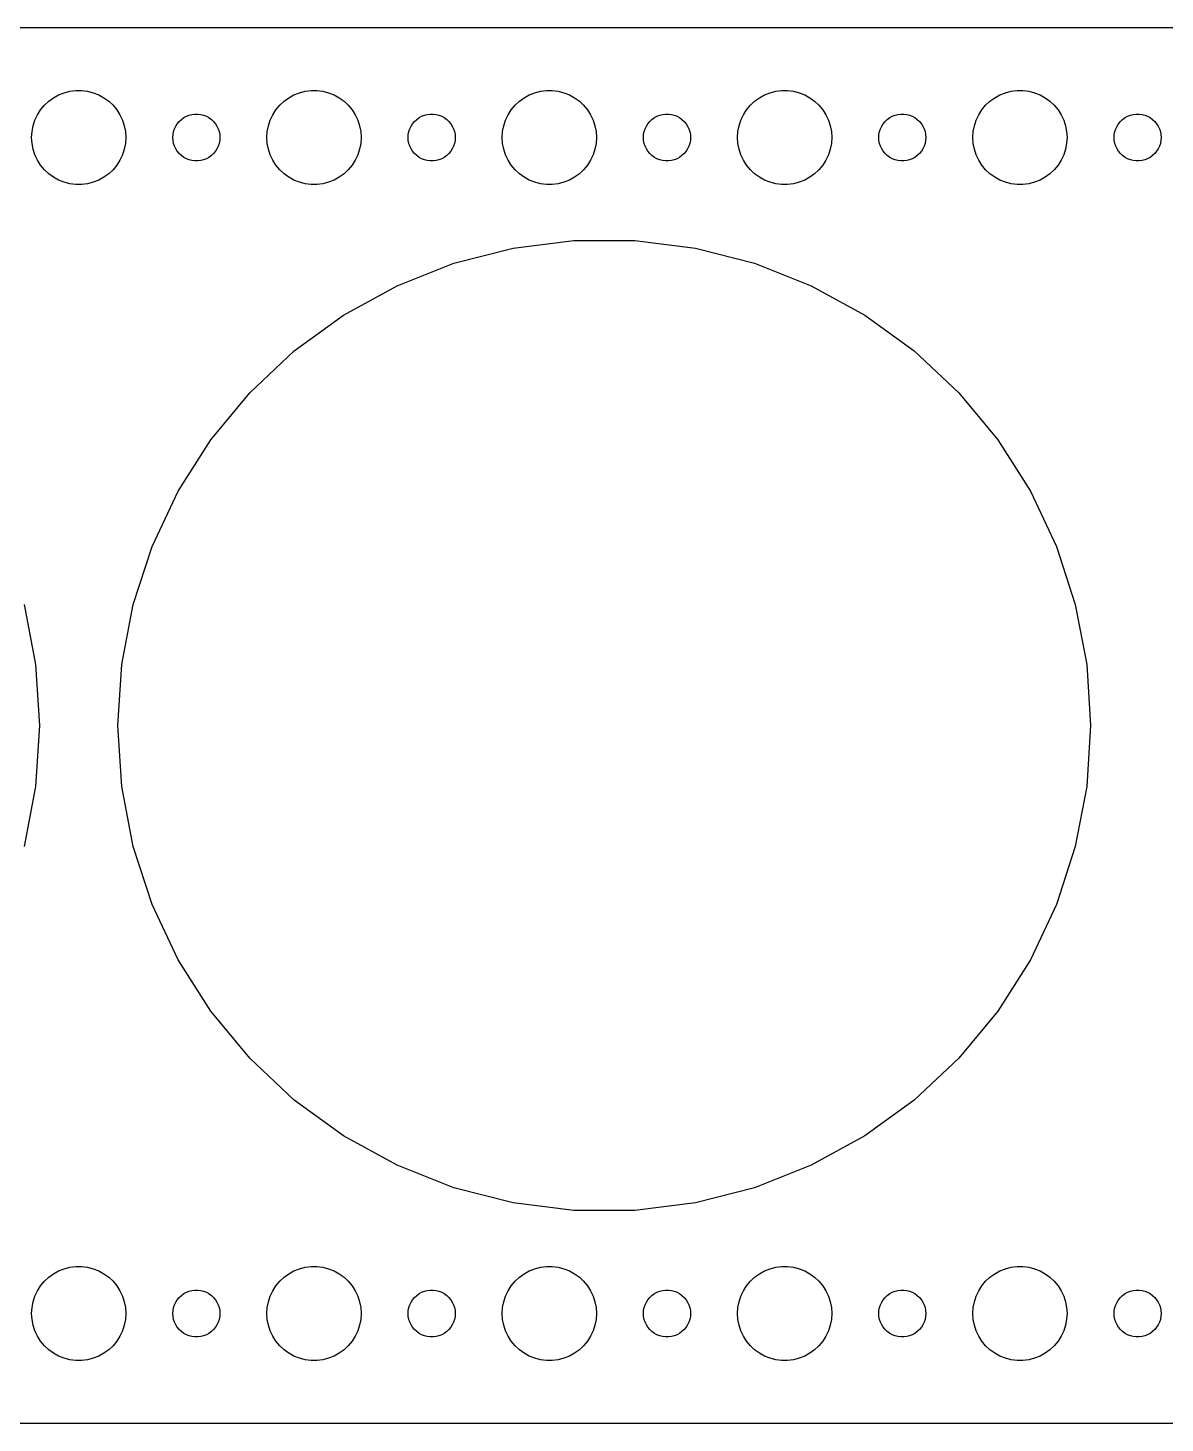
# Model space of a CAD drawing. Header units: metres. Extents: x -142 to 142, y -44 to 44.
# Drawn here: x -3.2 to 69.2, y -44.5 to 44.5 of the extents above; entities that cross this region are included whole.
import ezdxf

# ---------------------------------------------------------------- set-up
doc = ezdxf.new("R2010")
doc.units = ezdxf.units.M

msp = doc.modelspace()

# ---------------------------------------------------------------- linework, layer by layer
for p, q in [((137.314, 44.4901), (-137.314, 44.4901)), ((-1.60747, 40.033), (-1.27733, 40.2145)), ((-1.27733, 40.2145), (-0.92705, 40.3532)), ((-0.92705, 40.3532), (-0.56213, 40.4469)), ((-0.56213, 40.4469), (-0.18837, 40.4941)), ((-0.18837, 40.4941), (0.18837, 40.4941)), ((0.18837, 40.4941), (0.56213, 40.4469)), ((0.56213, 40.4469), (0.92705, 40.3532)), ((0.92705, 40.3532), (1.27733, 40.2145)), ((1.27733, 40.2145), (1.60747, 40.033)), ((13.3925, 40.033), (13.7227, 40.2145)), ((13.7227, 40.2145), (14.0729, 40.3532)), ((14.0729, 40.3532), (14.4379, 40.4469)), ((14.4379, 40.4469), (14.8116, 40.4941)), ((14.8116, 40.4941), (15.1884, 40.4941)), ((15.1884, 40.4941), (15.5621, 40.4469)), ((15.5621, 40.4469), (15.927, 40.3532)), ((15.927, 40.3532), (16.2773, 40.2145)), ((16.2773, 40.2145), (16.6075, 40.033)), ((28.3925, 40.033), (28.7227, 40.2145)), ((28.7227, 40.2145), (29.0729, 40.3532)), ((29.0729, 40.3532), (29.4379, 40.4469)), ((29.4379, 40.4469), (29.8116, 40.4941)), ((29.8116, 40.4941), (30.1884, 40.4941)), ((30.1884, 40.4941), (30.5621, 40.4469)), ((30.5621, 40.4469), (30.927, 40.3532)), ((30.927, 40.3532), (31.2773, 40.2145)), ((31.2773, 40.2145), (31.6075, 40.033)), ((43.3925, 40.033), (43.7227, 40.2145)), ((43.7227, 40.2145), (44.0729, 40.3532)), ((44.0729, 40.3532), (44.4379, 40.4469)), ((44.4379, 40.4469), (44.8116, 40.4941)), ((44.8116, 40.4941), (45.1884, 40.4941)), ((45.1884, 40.4941), (45.5621, 40.4469)), ((45.5621, 40.4469), (45.927, 40.3532)), ((45.927, 40.3532), (46.2773, 40.2145)), ((46.2773, 40.2145), (46.6075, 40.033)), ((58.3925, 40.033), (58.7227, 40.2145)), ((58.7227, 40.2145), (59.0729, 40.3532)), ((59.0729, 40.3532), (59.4379, 40.4469)), ((59.4379, 40.4469), (59.8116, 40.4941)), ((59.8116, 40.4941), (60.1884, 40.4941)), ((60.1884, 40.4941), (60.5621, 40.4469)), ((60.5621, 40.4469), (60.927, 40.3532)), ((60.927, 40.3532), (61.2773, 40.2145)), ((61.2773, 40.2145), (61.6075, 40.033)), ((-2.62891, 38.9453), (-2.42705, 39.2634)), ((-2.42705, 39.2634), (-2.1869, 39.5536)), ((-2.1869, 39.5536), (-1.91226, 39.8115)), ((-1.91226, 39.8115), (-1.60747, 40.033)), ((1.60747, 40.033), (1.91226, 39.8115)), ((1.91226, 39.8115), (2.1869, 39.5536)), ((2.1869, 39.5536), (2.42705, 39.2634)), ((2.42705, 39.2634), (2.62891, 38.9453)), ((12.3711, 38.9453), (12.5729, 39.2634)), ((12.5729, 39.2634), (12.8131, 39.5536)), ((12.8131, 39.5536), (13.0877, 39.8115)), ((13.0877, 39.8115), (13.3925, 40.033)), ((16.6075, 40.033), (16.9123, 39.8115)), ((16.9123, 39.8115), (17.1869, 39.5536)), ((17.1869, 39.5536), (17.427, 39.2634)), ((17.427, 39.2634), (17.6289, 38.9453)), ((27.3711, 38.9453), (27.5729, 39.2634)), ((27.5729, 39.2634), (27.8131, 39.5536)), ((27.8131, 39.5536), (28.0877, 39.8115)), ((28.0877, 39.8115), (28.3925, 40.033)), ((31.6075, 40.033), (31.9123, 39.8115)), ((31.9123, 39.8115), (32.1869, 39.5536)), ((32.1869, 39.5536), (32.427, 39.2634)), ((32.427, 39.2634), (32.6289, 38.9453)), ((42.3711, 38.9453), (42.5729, 39.2634)), ((42.5729, 39.2634), (42.8131, 39.5536)), ((42.8131, 39.5536), (43.0877, 39.8115)), ((43.0877, 39.8115), (43.3925, 40.033)), ((46.6075, 40.033), (46.9123, 39.8115)), ((46.9123, 39.8115), (47.1869, 39.5536)), ((47.1869, 39.5536), (47.427, 39.2634)), ((47.427, 39.2634), (47.6289, 38.9453)), ((57.3711, 38.9453), (57.5729, 39.2634)), ((57.5729, 39.2634), (57.8131, 39.5536)), ((57.8131, 39.5536), (58.0877, 39.8115)), ((58.0877, 39.8115), (58.3925, 40.033)), ((61.6075, 40.033), (61.9123, 39.8115)), ((61.9123, 39.8115), (62.1869, 39.5536)), ((62.1869, 39.5536), (62.427, 39.2634)), ((62.427, 39.2634), (62.6289, 38.9453)), ((-2.90575, 38.2461), (-2.78932, 38.6044)), ((-2.78932, 38.6044), (-2.62891, 38.9453)), ((2.62891, 38.9453), (2.78932, 38.6044)), ((2.78932, 38.6044), (2.90575, 38.2461)), ((6.18553, 38.2226), (6.28647, 38.3817)), ((6.28647, 38.3817), (6.40654, 38.5268)), ((6.40654, 38.5268), (6.54385, 38.6558)), ((6.54385, 38.6558), (6.69626, 38.7665)), ((6.69626, 38.7665), (6.86133, 38.8572)), ((6.86133, 38.8572), (7.03647, 38.9266)), ((7.03647, 38.9266), (7.21892, 38.9734)), ((7.21892, 38.9734), (7.40581, 38.997)), ((7.40581, 38.997), (7.59418, 38.997)), ((7.59418, 38.997), (7.78107, 38.9734)), ((7.78107, 38.9734), (7.96352, 38.9266)), ((7.96352, 38.9266), (8.13866, 38.8572)), ((8.13866, 38.8572), (8.30373, 38.7665)), ((8.30373, 38.7665), (8.45613, 38.6558)), ((8.45613, 38.6558), (8.59344, 38.5268)), ((8.59344, 38.5268), (8.71352, 38.3817)), ((8.71352, 38.3817), (8.81445, 38.2226)), ((12.0942, 38.2461), (12.2107, 38.6044)), ((12.2107, 38.6044), (12.3711, 38.9453)), ((17.6289, 38.9453), (17.7893, 38.6044)), ((17.7893, 38.6044), (17.9057, 38.2461)), ((21.1855, 38.2226), (21.2865, 38.3817)), ((21.2865, 38.3817), (21.4065, 38.5268)), ((21.4065, 38.5268), (21.5439, 38.6558)), ((21.5439, 38.6558), (21.6963, 38.7665)), ((21.6963, 38.7665), (21.8613, 38.8572)), ((21.8613, 38.8572), (22.0365, 38.9266)), ((22.0365, 38.9266), (22.2189, 38.9734)), ((22.2189, 38.9734), (22.4058, 38.997)), ((22.4058, 38.997), (22.5942, 38.997)), ((22.5942, 38.997), (22.7811, 38.9734)), ((22.7811, 38.9734), (22.9635, 38.9266)), ((22.9635, 38.9266), (23.1387, 38.8572)), ((23.1387, 38.8572), (23.3037, 38.7665)), ((23.3037, 38.7665), (23.4561, 38.6558)), ((23.4561, 38.6558), (23.5934, 38.5268)), ((23.5934, 38.5268), (23.7135, 38.3817)), ((23.7135, 38.3817), (23.8145, 38.2226)), ((27.0942, 38.2461), (27.2107, 38.6044)), ((27.2107, 38.6044), (27.3711, 38.9453)), ((32.6289, 38.9453), (32.7893, 38.6044)), ((32.7893, 38.6044), (32.9057, 38.2461)), ((36.1855, 38.2226), (36.2865, 38.3817)), ((36.2865, 38.3817), (36.4065, 38.5268)), ((36.4065, 38.5268), (36.5439, 38.6558)), ((36.5439, 38.6558), (36.6963, 38.7665)), ((36.6963, 38.7665), (36.8613, 38.8572)), ((36.8613, 38.8572), (37.0365, 38.9266)), ((37.0365, 38.9266), (37.2189, 38.9734)), ((37.2189, 38.9734), (37.4058, 38.997)), ((37.4058, 38.997), (37.5942, 38.997)), ((37.5942, 38.997), (37.7811, 38.9734)), ((37.7811, 38.9734), (37.9635, 38.9266)), ((37.9635, 38.9266), (38.1387, 38.8572)), ((38.1387, 38.8572), (38.3037, 38.7665)), ((38.3037, 38.7665), (38.4561, 38.6558)), ((38.4561, 38.6558), (38.5934, 38.5268)), ((38.5934, 38.5268), (38.7135, 38.3817)), ((38.7135, 38.3817), (38.8145, 38.2226)), ((42.0942, 38.2461), (42.2107, 38.6044)), ((42.2107, 38.6044), (42.3711, 38.9453)), ((47.6289, 38.9453), (47.7893, 38.6044)), ((47.7893, 38.6044), (47.9057, 38.2461)), ((51.1855, 38.2226), (51.2865, 38.3817)), ((51.2865, 38.3817), (51.4065, 38.5268)), ((51.4065, 38.5268), (51.5439, 38.6558)), ((51.5439, 38.6558), (51.6963, 38.7665)), ((51.6963, 38.7665), (51.8613, 38.8572)), ((51.8613, 38.8572), (52.0365, 38.9266)), ((52.0365, 38.9266), (52.2189, 38.9734)), ((52.2189, 38.9734), (52.4058, 38.997)), ((52.4058, 38.997), (52.5942, 38.997)), ((52.5942, 38.997), (52.7811, 38.9734)), ((52.7811, 38.9734), (52.9635, 38.9266)), ((52.9635, 38.9266), (53.1387, 38.8572)), ((53.1387, 38.8572), (53.3037, 38.7665)), ((53.3037, 38.7665), (53.4561, 38.6558)), ((53.4561, 38.6558), (53.5934, 38.5268)), ((53.5934, 38.5268), (53.7135, 38.3817)), ((53.7135, 38.3817), (53.8145, 38.2226)), ((57.0942, 38.2461), (57.2107, 38.6044)), ((57.2107, 38.6044), (57.3711, 38.9453)), ((62.6289, 38.9453), (62.7893, 38.6044)), ((62.7893, 38.6044), (62.9057, 38.2461)), ((66.1855, 38.2226), (66.2865, 38.3817)), ((66.2865, 38.3817), (66.4065, 38.5268)), ((66.4065, 38.5268), (66.5439, 38.6558)), ((66.5439, 38.6558), (66.6963, 38.7665)), ((66.6963, 38.7665), (66.8613, 38.8572)), ((66.8613, 38.8572), (67.0365, 38.9266)), ((67.0365, 38.9266), (67.2189, 38.9734)), ((67.2189, 38.9734), (67.4058, 38.997)), ((67.4058, 38.997), (67.5942, 38.997)), ((67.5942, 38.997), (67.7811, 38.9734)), ((67.7811, 38.9734), (67.9635, 38.9266)), ((67.9635, 38.9266), (68.1387, 38.8572)), ((68.1387, 38.8572), (68.3037, 38.7665)), ((68.3037, 38.7665), (68.4561, 38.6558)), ((68.4561, 38.6558), (68.5934, 38.5268)), ((68.5934, 38.5268), (68.7135, 38.3817)), ((68.7135, 38.3817), (68.8145, 38.2226)), ((-3, 37.5), (-2.97633, 37.876)), ((-2.97633, 37.124), (-3, 37.5)), ((-2.97633, 37.876), (-2.90575, 38.2461)), ((2.90575, 38.2461), (2.97633, 37.876)), ((2.97633, 37.876), (3, 37.5)), ((3, 37.5), (2.97633, 37.124)), ((6, 37.5), (6.01183, 37.688)), ((6.01183, 37.312), (6, 37.5)), ((6.01183, 37.688), (6.04712, 37.873)), ((6.04712, 37.873), (6.10533, 38.0522)), ((6.10533, 38.0522), (6.18553, 38.2226)), ((8.81445, 38.2226), (8.89465, 38.0522)), ((8.89465, 38.0522), (8.95287, 37.873)), ((8.95287, 37.873), (8.98816, 37.688)), ((8.98816, 37.688), (9, 37.5)), ((9, 37.5), (8.98816, 37.312)), ((12, 37.5), (12.0237, 37.876)), ((12.0237, 37.124), (12, 37.5)), ((12.0237, 37.876), (12.0942, 38.2461)), ((17.9057, 38.2461), (17.9763, 37.876)), ((17.9763, 37.876), (18, 37.5)), ((18, 37.5), (17.9763, 37.124)), ((21, 37.5), (21.0118, 37.688)), ((21.0118, 37.312), (21, 37.5)), ((21.0118, 37.688), (21.0471, 37.873)), ((21.0471, 37.873), (21.1053, 38.0522)), ((21.1053, 38.0522), (21.1855, 38.2226)), ((23.8145, 38.2226), (23.8947, 38.0522)), ((23.8947, 38.0522), (23.9529, 37.873)), ((23.9529, 37.873), (23.9882, 37.688)), ((23.9882, 37.688), (24, 37.5)), ((24, 37.5), (23.9882, 37.312)), ((27, 37.5), (27.0237, 37.876)), ((27.0237, 37.124), (27, 37.5)), ((27.0237, 37.876), (27.0942, 38.2461)), ((32.9057, 38.2461), (32.9763, 37.876)), ((32.9763, 37.876), (33, 37.5)), ((33, 37.5), (32.9763, 37.124)), ((36, 37.5), (36.0118, 37.688)), ((36.0118, 37.312), (36, 37.5)), ((36.0118, 37.688), (36.0471, 37.873)), ((36.0471, 37.873), (36.1053, 38.0522)), ((36.1053, 38.0522), (36.1855, 38.2226)), ((38.8145, 38.2226), (38.8947, 38.0522)), ((38.8947, 38.0522), (38.9529, 37.873)), ((38.9529, 37.873), (38.9882, 37.688)), ((38.9882, 37.688), (39, 37.5)), ((39, 37.5), (38.9882, 37.312)), ((42, 37.5), (42.0237, 37.876)), ((42.0237, 37.124), (42, 37.5)), ((42.0237, 37.876), (42.0942, 38.2461)), ((47.9057, 38.2461), (47.9763, 37.876)), ((47.9763, 37.876), (48, 37.5)), ((48, 37.5), (47.9763, 37.124)), ((51, 37.5), (51.0118, 37.688)), ((51.0118, 37.312), (51, 37.5)), ((51.0118, 37.688), (51.0471, 37.873)), ((51.0471, 37.873), (51.1053, 38.0522)), ((51.1053, 38.0522), (51.1855, 38.2226)), ((53.8145, 38.2226), (53.8947, 38.0522)), ((53.8947, 38.0522), (53.9529, 37.873)), ((53.9529, 37.873), (53.9882, 37.688)), ((53.9882, 37.688), (54, 37.5)), ((54, 37.5), (53.9882, 37.312)), ((57, 37.5), (57.0237, 37.876)), ((57.0237, 37.124), (57, 37.5)), ((57.0237, 37.876), (57.0942, 38.2461)), ((62.9057, 38.2461), (62.9763, 37.876)), ((62.9763, 37.876), (63, 37.5)), ((63, 37.5), (62.9763, 37.124)), ((66, 37.5), (66.0118, 37.688)), ((66.0118, 37.312), (66, 37.5)), ((66.0118, 37.688), (66.0471, 37.873)), ((66.0471, 37.873), (66.1053, 38.0522)), ((66.1053, 38.0522), (66.1855, 38.2226)), ((68.8145, 38.2226), (68.8947, 38.0522)), ((68.8947, 38.0522), (68.9529, 37.873)), ((68.9529, 37.873), (68.9882, 37.688)), ((68.9882, 37.688), (69, 37.5)), ((69, 37.5), (68.9882, 37.312)), ((-2.90575, 36.7539), (-2.97633, 37.124)), ((-2.78932, 36.3956), (-2.90575, 36.7539)), ((2.90575, 36.7539), (2.78932, 36.3956)), ((2.97633, 37.124), (2.90575, 36.7539)), ((6.04712, 37.127), (6.01183, 37.312)), ((6.10533, 36.9478), (6.04712, 37.127)), ((6.18553, 36.7774), (6.10533, 36.9478)), ((6.28647, 36.6183), (6.18553, 36.7774)), ((6.40654, 36.4732), (6.28647, 36.6183)), ((8.71352, 36.6183), (8.59344, 36.4732)), ((8.81445, 36.7774), (8.71352, 36.6183)), ((8.89465, 36.9478), (8.81445, 36.7774)), ((8.95287, 37.127), (8.89465, 36.9478)), ((8.98816, 37.312), (8.95287, 37.127)), ((12.0942, 36.7539), (12.0237, 37.124)), ((12.2107, 36.3956), (12.0942, 36.7539)), ((17.9057, 36.7539), (17.7893, 36.3956)), ((17.9763, 37.124), (17.9057, 36.7539)), ((21.0471, 37.127), (21.0118, 37.312)), ((21.1053, 36.9478), (21.0471, 37.127)), ((21.1855, 36.7774), (21.1053, 36.9478)), ((21.2865, 36.6183), (21.1855, 36.7774)), ((21.4065, 36.4732), (21.2865, 36.6183)), ((23.7135, 36.6183), (23.5934, 36.4732)), ((23.8145, 36.7774), (23.7135, 36.6183)), ((23.8947, 36.9478), (23.8145, 36.7774)), ((23.9529, 37.127), (23.8947, 36.9478)), ((23.9882, 37.312), (23.9529, 37.127)), ((27.0942, 36.7539), (27.0237, 37.124)), ((27.2107, 36.3956), (27.0942, 36.7539)), ((32.9057, 36.7539), (32.7893, 36.3956)), ((32.9763, 37.124), (32.9057, 36.7539)), ((36.0471, 37.127), (36.0118, 37.312)), ((36.1053, 36.9478), (36.0471, 37.127)), ((36.1855, 36.7774), (36.1053, 36.9478)), ((36.2865, 36.6183), (36.1855, 36.7774)), ((36.4065, 36.4732), (36.2865, 36.6183)), ((38.7135, 36.6183), (38.5934, 36.4732)), ((38.8145, 36.7774), (38.7135, 36.6183)), ((38.8947, 36.9478), (38.8145, 36.7774)), ((38.9529, 37.127), (38.8947, 36.9478)), ((38.9882, 37.312), (38.9529, 37.127)), ((42.0942, 36.7539), (42.0237, 37.124)), ((42.2107, 36.3956), (42.0942, 36.7539)), ((47.9057, 36.7539), (47.7893, 36.3956)), ((47.9763, 37.124), (47.9057, 36.7539)), ((51.0471, 37.127), (51.0118, 37.312)), ((51.1053, 36.9478), (51.0471, 37.127)), ((51.1855, 36.7774), (51.1053, 36.9478)), ((51.2865, 36.6183), (51.1855, 36.7774)), ((51.4065, 36.4732), (51.2865, 36.6183)), ((53.7135, 36.6183), (53.5934, 36.4732)), ((53.8145, 36.7774), (53.7135, 36.6183)), ((53.8947, 36.9478), (53.8145, 36.7774)), ((53.9529, 37.127), (53.8947, 36.9478)), ((53.9882, 37.312), (53.9529, 37.127)), ((57.0942, 36.7539), (57.0237, 37.124)), ((57.2107, 36.3956), (57.0942, 36.7539)), ((62.9057, 36.7539), (62.7893, 36.3956)), ((62.9763, 37.124), (62.9057, 36.7539)), ((66.0471, 37.127), (66.0118, 37.312)), ((66.1053, 36.9478), (66.0471, 37.127)), ((66.1855, 36.7774), (66.1053, 36.9478)), ((66.2865, 36.6183), (66.1855, 36.7774)), ((66.4065, 36.4732), (66.2865, 36.6183)), ((68.7135, 36.6183), (68.5934, 36.4732)), ((68.8145, 36.7774), (68.7135, 36.6183)), ((68.8947, 36.9478), (68.8145, 36.7774)), ((68.9529, 37.127), (68.8947, 36.9478)), ((68.9882, 37.312), (68.9529, 37.127)), ((-2.62891, 36.0547), (-2.78932, 36.3956)), ((-2.42705, 35.7366), (-2.62891, 36.0547)), ((-2.1869, 35.4464), (-2.42705, 35.7366)), ((2.42705, 35.7366), (2.1869, 35.4464)), ((2.62891, 36.0547), (2.42705, 35.7366)), ((2.78932, 36.3956), (2.62891, 36.0547)), ((6.54385, 36.3442), (6.40654, 36.4732)), ((6.69626, 36.2335), (6.54385, 36.3442)), ((6.86133, 36.1428), (6.69626, 36.2335)), ((7.03647, 36.0734), (6.86133, 36.1428)), ((7.21892, 36.0266), (7.03647, 36.0734)), ((7.40581, 36.003), (7.21892, 36.0266)), ((7.59418, 36.003), (7.40581, 36.003)), ((7.78107, 36.0266), (7.59418, 36.003)), ((7.96352, 36.0734), (7.78107, 36.0266)), ((8.13866, 36.1428), (7.96352, 36.0734)), ((8.30373, 36.2335), (8.13866, 36.1428)), ((8.45613, 36.3442), (8.30373, 36.2335)), ((8.59344, 36.4732), (8.45613, 36.3442)), ((12.3711, 36.0547), (12.2107, 36.3956)), ((12.5729, 35.7366), (12.3711, 36.0547)), ((12.8131, 35.4464), (12.5729, 35.7366)), ((17.427, 35.7366), (17.1869, 35.4464)), ((17.6289, 36.0547), (17.427, 35.7366)), ((17.7893, 36.3956), (17.6289, 36.0547)), ((21.5439, 36.3442), (21.4065, 36.4732)), ((21.6963, 36.2335), (21.5439, 36.3442)), ((21.8613, 36.1428), (21.6963, 36.2335)), ((22.0365, 36.0734), (21.8613, 36.1428)), ((22.2189, 36.0266), (22.0365, 36.0734)), ((22.4058, 36.003), (22.2189, 36.0266)), ((22.5942, 36.003), (22.4058, 36.003)), ((22.7811, 36.0266), (22.5942, 36.003)), ((22.9635, 36.0734), (22.7811, 36.0266)), ((23.1387, 36.1428), (22.9635, 36.0734)), ((23.3037, 36.2335), (23.1387, 36.1428)), ((23.4561, 36.3442), (23.3037, 36.2335)), ((23.5934, 36.4732), (23.4561, 36.3442)), ((27.3711, 36.0547), (27.2107, 36.3956)), ((27.5729, 35.7366), (27.3711, 36.0547)), ((27.8131, 35.4464), (27.5729, 35.7366)), ((32.427, 35.7366), (32.1869, 35.4464)), ((32.6289, 36.0547), (32.427, 35.7366)), ((32.7893, 36.3956), (32.6289, 36.0547)), ((36.5439, 36.3442), (36.4065, 36.4732)), ((36.6963, 36.2335), (36.5439, 36.3442)), ((36.8613, 36.1428), (36.6963, 36.2335)), ((37.0365, 36.0734), (36.8613, 36.1428)), ((37.2189, 36.0266), (37.0365, 36.0734)), ((37.4058, 36.003), (37.2189, 36.0266)), ((37.5942, 36.003), (37.4058, 36.003)), ((37.7811, 36.0266), (37.5942, 36.003)), ((37.9635, 36.0734), (37.7811, 36.0266)), ((38.1387, 36.1428), (37.9635, 36.0734)), ((38.3037, 36.2335), (38.1387, 36.1428)), ((38.4561, 36.3442), (38.3037, 36.2335)), ((38.5934, 36.4732), (38.4561, 36.3442)), ((42.3711, 36.0547), (42.2107, 36.3956)), ((42.5729, 35.7366), (42.3711, 36.0547)), ((42.8131, 35.4464), (42.5729, 35.7366)), ((47.427, 35.7366), (47.1869, 35.4464)), ((47.6289, 36.0547), (47.427, 35.7366)), ((47.7893, 36.3956), (47.6289, 36.0547)), ((51.5439, 36.3442), (51.4065, 36.4732)), ((51.6963, 36.2335), (51.5439, 36.3442)), ((51.8613, 36.1428), (51.6963, 36.2335)), ((52.0365, 36.0734), (51.8613, 36.1428)), ((52.2189, 36.0266), (52.0365, 36.0734)), ((52.4058, 36.003), (52.2189, 36.0266)), ((52.5942, 36.003), (52.4058, 36.003)), ((52.7811, 36.0266), (52.5942, 36.003)), ((52.9635, 36.0734), (52.7811, 36.0266)), ((53.1387, 36.1428), (52.9635, 36.0734)), ((53.3037, 36.2335), (53.1387, 36.1428)), ((53.4561, 36.3442), (53.3037, 36.2335)), ((53.5934, 36.4732), (53.4561, 36.3442)), ((57.3711, 36.0547), (57.2107, 36.3956)), ((57.5729, 35.7366), (57.3711, 36.0547)), ((57.8131, 35.4464), (57.5729, 35.7366)), ((62.427, 35.7366), (62.1869, 35.4464)), ((62.6289, 36.0547), (62.427, 35.7366)), ((62.7893, 36.3956), (62.6289, 36.0547)), ((66.5439, 36.3442), (66.4065, 36.4732)), ((66.6963, 36.2335), (66.5439, 36.3442)), ((66.8613, 36.1428), (66.6963, 36.2335)), ((67.0365, 36.0734), (66.8613, 36.1428)), ((67.2189, 36.0266), (67.0365, 36.0734)), ((67.4058, 36.003), (67.2189, 36.0266)), ((67.5942, 36.003), (67.4058, 36.003)), ((67.7811, 36.0266), (67.5942, 36.003)), ((67.9635, 36.0734), (67.7811, 36.0266)), ((68.1387, 36.1428), (67.9635, 36.0734)), ((68.3037, 36.2335), (68.1387, 36.1428)), ((68.4561, 36.3442), (68.3037, 36.2335)), ((68.5934, 36.4732), (68.4561, 36.3442)), ((-1.91226, 35.1885), (-2.1869, 35.4464)), ((-1.60747, 34.967), (-1.91226, 35.1885)), ((-1.27733, 34.7855), (-1.60747, 34.967)), ((-0.92705, 34.6468), (-1.27733, 34.7855)), ((1.27733, 34.7855), (0.92705, 34.6468)), ((1.60747, 34.967), (1.27733, 34.7855)), ((1.91226, 35.1885), (1.60747, 34.967)), ((2.1869, 35.4464), (1.91226, 35.1885)), ((13.0877, 35.1885), (12.8131, 35.4464)), ((13.3925, 34.967), (13.0877, 35.1885)), ((13.7227, 34.7855), (13.3925, 34.967)), ((14.0729, 34.6468), (13.7227, 34.7855)), ((16.2773, 34.7855), (15.927, 34.6468)), ((16.6075, 34.967), (16.2773, 34.7855)), ((16.9123, 35.1885), (16.6075, 34.967)), ((17.1869, 35.4464), (16.9123, 35.1885)), ((28.0877, 35.1885), (27.8131, 35.4464)), ((28.3925, 34.967), (28.0877, 35.1885)), ((28.7227, 34.7855), (28.3925, 34.967)), ((29.0729, 34.6468), (28.7227, 34.7855)), ((31.2773, 34.7855), (30.927, 34.6468)), ((31.6075, 34.967), (31.2773, 34.7855)), ((31.9123, 35.1885), (31.6075, 34.967)), ((32.1869, 35.4464), (31.9123, 35.1885)), ((43.0877, 35.1885), (42.8131, 35.4464)), ((43.3925, 34.967), (43.0877, 35.1885)), ((43.7227, 34.7855), (43.3925, 34.967)), ((44.0729, 34.6468), (43.7227, 34.7855)), ((46.2773, 34.7855), (45.927, 34.6468)), ((46.6075, 34.967), (46.2773, 34.7855)), ((46.9123, 35.1885), (46.6075, 34.967)), ((47.1869, 35.4464), (46.9123, 35.1885)), ((58.0877, 35.1885), (57.8131, 35.4464)), ((58.3925, 34.967), (58.0877, 35.1885)), ((58.7227, 34.7855), (58.3925, 34.967)), ((59.0729, 34.6468), (58.7227, 34.7855)), ((61.2773, 34.7855), (60.927, 34.6468)), ((61.6075, 34.967), (61.2773, 34.7855)), ((61.9123, 35.1885), (61.6075, 34.967)), ((62.1869, 35.4464), (61.9123, 35.1885)), ((-0.56213, 34.5531), (-0.92705, 34.6468)), ((-0.18837, 34.5059), (-0.56213, 34.5531)), ((0.18837, 34.5059), (-0.18837, 34.5059)), ((0.56213, 34.5531), (0.18837, 34.5059)), ((0.92705, 34.6468), (0.56213, 34.5531)), ((14.4379, 34.5531), (14.0729, 34.6468)), ((14.8116, 34.5059), (14.4379, 34.5531)), ((15.1884, 34.5059), (14.8116, 34.5059)), ((15.5621, 34.5531), (15.1884, 34.5059)), ((15.927, 34.6468), (15.5621, 34.5531)), ((29.4379, 34.5531), (29.0729, 34.6468)), ((29.8116, 34.5059), (29.4379, 34.5531)), ((30.1884, 34.5059), (29.8116, 34.5059)), ((30.5621, 34.5531), (30.1884, 34.5059)), ((30.927, 34.6468), (30.5621, 34.5531)), ((44.4379, 34.5531), (44.0729, 34.6468)), ((44.8116, 34.5059), (44.4379, 34.5531)), ((45.1884, 34.5059), (44.8116, 34.5059)), ((45.5621, 34.5531), (45.1884, 34.5059)), ((45.927, 34.6468), (45.5621, 34.5531)), ((59.4379, 34.5531), (59.0729, 34.6468)), ((59.8116, 34.5059), (59.4379, 34.5531)), ((60.1884, 34.5059), (59.8116, 34.5059)), ((60.5621, 34.5531), (60.1884, 34.5059)), ((60.927, 34.6468), (60.5621, 34.5531)), ((23.9205, 29.4827), (27.6912, 30.4509)), ((27.6912, 30.4509), (31.5535, 30.9388)), ((31.5535, 30.9388), (35.4465, 30.9388)), ((35.4465, 30.9388), (39.3088, 30.4509)), ((39.3088, 30.4509), (43.0795, 29.4827)), ((20.3008, 28.0496), (23.9205, 29.4827)), ((43.0795, 29.4827), (46.6992, 28.0496)), ((16.8894, 26.1742), (20.3008, 28.0496)), ((46.6992, 28.0496), (50.1106, 26.1742)), ((13.7399, 23.8859), (16.8894, 26.1742)), ((50.1106, 26.1742), (53.2601, 23.8859)), ((10.902, 21.2209), (13.7399, 23.8859)), ((53.2601, 23.8859), (56.098, 21.2209)), ((8.42047, 18.2213), (10.902, 21.2209)), ((56.098, 21.2209), (58.5795, 18.2213)), ((6.33449, 14.9344), (8.42047, 18.2213)), ((58.5795, 18.2213), (60.6655, 14.9344)), ((4.67693, 11.4118), (6.33449, 14.9344)), ((60.6655, 14.9344), (62.3231, 11.4118)), ((3.47391, 7.70938), (4.67693, 11.4118)), ((62.3231, 11.4118), (63.5261, 7.70938)), ((-3.47391, 7.70938), (-2.74443, 3.88533)), ((2.74443, 3.88533), (3.47391, 7.70938)), ((63.5261, 7.70938), (64.2556, 3.88533)), ((-2.74443, 3.88533), (-2.5, 0)), ((2.5, 0), (2.74443, 3.88533)), ((64.2556, 3.88533), (64.5, 0)), ((-2.5, 0), (-2.74443, -3.88533)), ((2.74443, -3.88533), (2.5, 0)), ((64.5, 0), (64.2556, -3.88533)), ((-2.74443, -3.88533), (-3.47391, -7.70938)), ((3.47391, -7.70938), (2.74443, -3.88533)), ((64.2556, -3.88533), (63.5261, -7.70938)), ((4.67693, -11.4118), (3.47391, -7.70938)), ((63.5261, -7.70938), (62.3231, -11.4118)), ((6.33449, -14.9344), (4.67693, -11.4118)), ((62.3231, -11.4118), (60.6655, -14.9344)), ((8.42047, -18.2213), (6.33449, -14.9344)), ((60.6655, -14.9344), (58.5795, -18.2213)), ((10.902, -21.2209), (8.42047, -18.2213)), ((58.5795, -18.2213), (56.098, -21.2209)), ((13.7399, -23.8859), (10.902, -21.2209)), ((56.098, -21.2209), (53.2601, -23.8859)), ((16.8894, -26.1742), (13.7399, -23.8859)), ((53.2601, -23.8859), (50.1106, -26.1742)), ((20.3008, -28.0496), (16.8894, -26.1742)), ((50.1106, -26.1742), (46.6992, -28.0496)), ((23.9205, -29.4827), (20.3008, -28.0496)), ((46.6992, -28.0496), (43.0795, -29.4827)), ((27.6912, -30.4509), (23.9205, -29.4827)), ((43.0795, -29.4827), (39.3088, -30.4509)), ((31.5535, -30.9388), (27.6912, -30.4509)), ((35.4465, -30.9388), (31.5535, -30.9388)), ((39.3088, -30.4509), (35.4465, -30.9388)), ((-1.27733, -34.7855), (-0.92705, -34.6468)), ((-0.92705, -34.6468), (-0.56213, -34.5531)), ((-0.56213, -34.5531), (-0.18837, -34.5059)), ((-0.18837, -34.5059), (0.18837, -34.5059)), ((0.18837, -34.5059), (0.56213, -34.5531)), ((0.56213, -34.5531), (0.92705, -34.6468)), ((0.92705, -34.6468), (1.27733, -34.7855)), ((13.7227, -34.7855), (14.0729, -34.6468)), ((14.0729, -34.6468), (14.4379, -34.5531)), ((14.4379, -34.5531), (14.8116, -34.5059)), ((14.8116, -34.5059), (15.1884, -34.5059)), ((15.1884, -34.5059), (15.5621, -34.5531)), ((15.5621, -34.5531), (15.927, -34.6468)), ((15.927, -34.6468), (16.2773, -34.7855)), ((28.7227, -34.7855), (29.0729, -34.6468)), ((29.0729, -34.6468), (29.4379, -34.5531)), ((29.4379, -34.5531), (29.8116, -34.5059)), ((29.8116, -34.5059), (30.1884, -34.5059)), ((30.1884, -34.5059), (30.5621, -34.5531)), ((30.5621, -34.5531), (30.927, -34.6468)), ((30.927, -34.6468), (31.2773, -34.7855)), ((43.7227, -34.7855), (44.0729, -34.6468)), ((44.0729, -34.6468), (44.4379, -34.5531)), ((44.4379, -34.5531), (44.8116, -34.5059)), ((44.8116, -34.5059), (45.1884, -34.5059)), ((45.1884, -34.5059), (45.5621, -34.5531)), ((45.5621, -34.5531), (45.927, -34.6468)), ((45.927, -34.6468), (46.2773, -34.7855)), ((58.7227, -34.7855), (59.0729, -34.6468)), ((59.0729, -34.6468), (59.4379, -34.5531)), ((59.4379, -34.5531), (59.8116, -34.5059)), ((59.8116, -34.5059), (60.1884, -34.5059)), ((60.1884, -34.5059), (60.5621, -34.5531)), ((60.5621, -34.5531), (60.927, -34.6468)), ((60.927, -34.6468), (61.2773, -34.7855)), ((-2.42705, -35.7366), (-2.1869, -35.4464)), ((-2.1869, -35.4464), (-1.91226, -35.1885)), ((-1.91226, -35.1885), (-1.60747, -34.967)), ((-1.60747, -34.967), (-1.27733, -34.7855)), ((1.27733, -34.7855), (1.60747, -34.967)), ((1.60747, -34.967), (1.91226, -35.1885)), ((1.91226, -35.1885), (2.1869, -35.4464)), ((2.1869, -35.4464), (2.42705, -35.7366)), ((12.5729, -35.7366), (12.8131, -35.4464)), ((12.8131, -35.4464), (13.0877, -35.1885)), ((13.0877, -35.1885), (13.3925, -34.967)), ((13.3925, -34.967), (13.7227, -34.7855)), ((16.2773, -34.7855), (16.6075, -34.967)), ((16.6075, -34.967), (16.9123, -35.1885)), ((16.9123, -35.1885), (17.1869, -35.4464)), ((17.1869, -35.4464), (17.427, -35.7366)), ((27.5729, -35.7366), (27.8131, -35.4464)), ((27.8131, -35.4464), (28.0877, -35.1885)), ((28.0877, -35.1885), (28.3925, -34.967)), ((28.3925, -34.967), (28.7227, -34.7855)), ((31.2773, -34.7855), (31.6075, -34.967)), ((31.6075, -34.967), (31.9123, -35.1885)), ((31.9123, -35.1885), (32.1869, -35.4464)), ((32.1869, -35.4464), (32.427, -35.7366)), ((42.5729, -35.7366), (42.8131, -35.4464)), ((42.8131, -35.4464), (43.0877, -35.1885)), ((43.0877, -35.1885), (43.3925, -34.967)), ((43.3925, -34.967), (43.7227, -34.7855)), ((46.2773, -34.7855), (46.6075, -34.967)), ((46.6075, -34.967), (46.9123, -35.1885)), ((46.9123, -35.1885), (47.1869, -35.4464)), ((47.1869, -35.4464), (47.427, -35.7366)), ((57.5729, -35.7366), (57.8131, -35.4464)), ((57.8131, -35.4464), (58.0877, -35.1885)), ((58.0877, -35.1885), (58.3925, -34.967)), ((58.3925, -34.967), (58.7227, -34.7855)), ((61.2773, -34.7855), (61.6075, -34.967)), ((61.6075, -34.967), (61.9123, -35.1885)), ((61.9123, -35.1885), (62.1869, -35.4464)), ((62.1869, -35.4464), (62.427, -35.7366)), ((-2.90575, -36.7539), (-2.78932, -36.3956)), ((-2.78932, -36.3956), (-2.62891, -36.0547)), ((-2.62891, -36.0547), (-2.42705, -35.7366)), ((2.42705, -35.7366), (2.62891, -36.0547)), ((2.62891, -36.0547), (2.78932, -36.3956)), ((2.78932, -36.3956), (2.90575, -36.7539)), ((6.28647, -36.6183), (6.40654, -36.4732)), ((6.40654, -36.4732), (6.54385, -36.3442)), ((6.54385, -36.3442), (6.69626, -36.2335)), ((6.69626, -36.2335), (6.86133, -36.1428)), ((6.86133, -36.1428), (7.03647, -36.0734)), ((7.03647, -36.0734), (7.21892, -36.0266)), ((7.21892, -36.0266), (7.40581, -36.003)), ((7.40581, -36.003), (7.59418, -36.003)), ((7.59418, -36.003), (7.78107, -36.0266)), ((7.78107, -36.0266), (7.96352, -36.0734)), ((7.96352, -36.0734), (8.13866, -36.1428)), ((8.13866, -36.1428), (8.30373, -36.2335)), ((8.30373, -36.2335), (8.45613, -36.3442)), ((8.45613, -36.3442), (8.59344, -36.4732)), ((8.59344, -36.4732), (8.71352, -36.6183)), ((12.0942, -36.7539), (12.2107, -36.3956)), ((12.2107, -36.3956), (12.3711, -36.0547)), ((12.3711, -36.0547), (12.5729, -35.7366)), ((17.427, -35.7366), (17.6289, -36.0547)), ((17.6289, -36.0547), (17.7893, -36.3956)), ((17.7893, -36.3956), (17.9057, -36.7539)), ((21.2865, -36.6183), (21.4065, -36.4732)), ((21.4065, -36.4732), (21.5439, -36.3442)), ((21.5439, -36.3442), (21.6963, -36.2335)), ((21.6963, -36.2335), (21.8613, -36.1428)), ((21.8613, -36.1428), (22.0365, -36.0734)), ((22.0365, -36.0734), (22.2189, -36.0266)), ((22.2189, -36.0266), (22.4058, -36.003)), ((22.4058, -36.003), (22.5942, -36.003)), ((22.5942, -36.003), (22.7811, -36.0266)), ((22.7811, -36.0266), (22.9635, -36.0734)), ((22.9635, -36.0734), (23.1387, -36.1428)), ((23.1387, -36.1428), (23.3037, -36.2335)), ((23.3037, -36.2335), (23.4561, -36.3442)), ((23.4561, -36.3442), (23.5934, -36.4732)), ((23.5934, -36.4732), (23.7135, -36.6183)), ((27.0942, -36.7539), (27.2107, -36.3956)), ((27.2107, -36.3956), (27.3711, -36.0547)), ((27.3711, -36.0547), (27.5729, -35.7366)), ((32.427, -35.7366), (32.6289, -36.0547)), ((32.6289, -36.0547), (32.7893, -36.3956)), ((32.7893, -36.3956), (32.9057, -36.7539)), ((36.2865, -36.6183), (36.4065, -36.4732)), ((36.4065, -36.4732), (36.5439, -36.3442)), ((36.5439, -36.3442), (36.6963, -36.2335)), ((36.6963, -36.2335), (36.8613, -36.1428)), ((36.8613, -36.1428), (37.0365, -36.0734)), ((37.0365, -36.0734), (37.2189, -36.0266)), ((37.2189, -36.0266), (37.4058, -36.003)), ((37.4058, -36.003), (37.5942, -36.003)), ((37.5942, -36.003), (37.7811, -36.0266)), ((37.7811, -36.0266), (37.9635, -36.0734)), ((37.9635, -36.0734), (38.1387, -36.1428)), ((38.1387, -36.1428), (38.3037, -36.2335)), ((38.3037, -36.2335), (38.4561, -36.3442)), ((38.4561, -36.3442), (38.5934, -36.4732)), ((38.5934, -36.4732), (38.7135, -36.6183)), ((42.0942, -36.7539), (42.2107, -36.3956)), ((42.2107, -36.3956), (42.3711, -36.0547)), ((42.3711, -36.0547), (42.5729, -35.7366)), ((47.427, -35.7366), (47.6289, -36.0547)), ((47.6289, -36.0547), (47.7893, -36.3956)), ((47.7893, -36.3956), (47.9057, -36.7539)), ((51.2865, -36.6183), (51.4065, -36.4732)), ((51.4065, -36.4732), (51.5439, -36.3442)), ((51.5439, -36.3442), (51.6963, -36.2335)), ((51.6963, -36.2335), (51.8613, -36.1428)), ((51.8613, -36.1428), (52.0365, -36.0734)), ((52.0365, -36.0734), (52.2189, -36.0266)), ((52.2189, -36.0266), (52.4058, -36.003)), ((52.4058, -36.003), (52.5942, -36.003)), ((52.5942, -36.003), (52.7811, -36.0266)), ((52.7811, -36.0266), (52.9635, -36.0734)), ((52.9635, -36.0734), (53.1387, -36.1428)), ((53.1387, -36.1428), (53.3037, -36.2335)), ((53.3037, -36.2335), (53.4561, -36.3442)), ((53.4561, -36.3442), (53.5934, -36.4732)), ((53.5934, -36.4732), (53.7135, -36.6183)), ((57.0942, -36.7539), (57.2107, -36.3956)), ((57.2107, -36.3956), (57.3711, -36.0547)), ((57.3711, -36.0547), (57.5729, -35.7366)), ((62.427, -35.7366), (62.6289, -36.0547)), ((62.6289, -36.0547), (62.7893, -36.3956)), ((62.7893, -36.3956), (62.9057, -36.7539)), ((66.2865, -36.6183), (66.4065, -36.4732)), ((66.4065, -36.4732), (66.5439, -36.3442)), ((66.5439, -36.3442), (66.6963, -36.2335)), ((66.6963, -36.2335), (66.8613, -36.1428)), ((66.8613, -36.1428), (67.0365, -36.0734)), ((67.0365, -36.0734), (67.2189, -36.0266)), ((67.2189, -36.0266), (67.4058, -36.003)), ((67.4058, -36.003), (67.5942, -36.003)), ((67.5942, -36.003), (67.7811, -36.0266)), ((67.7811, -36.0266), (67.9635, -36.0734)), ((67.9635, -36.0734), (68.1387, -36.1428)), ((68.1387, -36.1428), (68.3037, -36.2335)), ((68.3037, -36.2335), (68.4561, -36.3442)), ((68.4561, -36.3442), (68.5934, -36.4732)), ((68.5934, -36.4732), (68.7135, -36.6183)), ((-3, -37.5), (-2.97633, -37.124)), ((-2.97633, -37.124), (-2.90575, -36.7539)), ((2.90575, -36.7539), (2.97633, -37.124)), ((2.97633, -37.124), (3, -37.5)), ((6, -37.5), (6.01183, -37.312)), ((6.01183, -37.312), (6.04712, -37.127)), ((6.04712, -37.127), (6.10533, -36.9478)), ((6.10533, -36.9478), (6.18553, -36.7774)), ((6.18553, -36.7774), (6.28647, -36.6183)), ((8.71352, -36.6183), (8.81445, -36.7774)), ((8.81445, -36.7774), (8.89465, -36.9478)), ((8.89465, -36.9478), (8.95287, -37.127)), ((8.95287, -37.127), (8.98816, -37.312)), ((8.98816, -37.312), (9, -37.5)), ((12, -37.5), (12.0237, -37.124)), ((12.0237, -37.124), (12.0942, -36.7539)), ((17.9057, -36.7539), (17.9763, -37.124)), ((17.9763, -37.124), (18, -37.5)), ((21, -37.5), (21.0118, -37.312)), ((21.0118, -37.312), (21.0471, -37.127)), ((21.0471, -37.127), (21.1053, -36.9478)), ((21.1053, -36.9478), (21.1855, -36.7774)), ((21.1855, -36.7774), (21.2865, -36.6183)), ((23.7135, -36.6183), (23.8145, -36.7774)), ((23.8145, -36.7774), (23.8947, -36.9478)), ((23.8947, -36.9478), (23.9529, -37.127)), ((23.9529, -37.127), (23.9882, -37.312)), ((23.9882, -37.312), (24, -37.5)), ((27, -37.5), (27.0237, -37.124)), ((27.0237, -37.124), (27.0942, -36.7539)), ((32.9057, -36.7539), (32.9763, -37.124)), ((32.9763, -37.124), (33, -37.5)), ((36, -37.5), (36.0118, -37.312)), ((36.0118, -37.312), (36.0471, -37.127)), ((36.0471, -37.127), (36.1053, -36.9478)), ((36.1053, -36.9478), (36.1855, -36.7774)), ((36.1855, -36.7774), (36.2865, -36.6183)), ((38.7135, -36.6183), (38.8145, -36.7774)), ((38.8145, -36.7774), (38.8947, -36.9478)), ((38.8947, -36.9478), (38.9529, -37.127)), ((38.9529, -37.127), (38.9882, -37.312)), ((38.9882, -37.312), (39, -37.5)), ((42, -37.5), (42.0237, -37.124)), ((42.0237, -37.124), (42.0942, -36.7539)), ((47.9057, -36.7539), (47.9763, -37.124)), ((47.9763, -37.124), (48, -37.5)), ((51, -37.5), (51.0118, -37.312)), ((51.0118, -37.312), (51.0471, -37.127)), ((51.0471, -37.127), (51.1053, -36.9478)), ((51.1053, -36.9478), (51.1855, -36.7774)), ((51.1855, -36.7774), (51.2865, -36.6183)), ((53.7135, -36.6183), (53.8145, -36.7774)), ((53.8145, -36.7774), (53.8947, -36.9478)), ((53.8947, -36.9478), (53.9529, -37.127)), ((53.9529, -37.127), (53.9882, -37.312)), ((53.9882, -37.312), (54, -37.5)), ((57, -37.5), (57.0237, -37.124)), ((57.0237, -37.124), (57.0942, -36.7539)), ((62.9057, -36.7539), (62.9763, -37.124)), ((62.9763, -37.124), (63, -37.5)), ((66, -37.5), (66.0118, -37.312)), ((66.0118, -37.312), (66.0471, -37.127)), ((66.0471, -37.127), (66.1053, -36.9478)), ((66.1053, -36.9478), (66.1855, -36.7774)), ((66.1855, -36.7774), (66.2865, -36.6183)), ((68.7135, -36.6183), (68.8145, -36.7774)), ((68.8145, -36.7774), (68.8947, -36.9478)), ((68.8947, -36.9478), (68.9529, -37.127)), ((68.9529, -37.127), (68.9882, -37.312)), ((68.9882, -37.312), (69, -37.5)), ((-2.97633, -37.876), (-3, -37.5)), ((-2.90575, -38.2461), (-2.97633, -37.876)), ((-2.78932, -38.6044), (-2.90575, -38.2461)), ((2.90575, -38.2461), (2.78932, -38.6044)), ((2.97633, -37.876), (2.90575, -38.2461)), ((3, -37.5), (2.97633, -37.876)), ((6.01183, -37.688), (6, -37.5)), ((6.04712, -37.873), (6.01183, -37.688)), ((6.10533, -38.0522), (6.04712, -37.873)), ((6.18553, -38.2226), (6.10533, -38.0522)), ((6.28647, -38.3817), (6.18553, -38.2226)), ((8.81445, -38.2226), (8.71352, -38.3817)), ((8.89465, -38.0522), (8.81445, -38.2226)), ((8.95287, -37.873), (8.89465, -38.0522)), ((8.98816, -37.688), (8.95287, -37.873)), ((9, -37.5), (8.98816, -37.688)), ((12.0237, -37.876), (12, -37.5)), ((12.0942, -38.2461), (12.0237, -37.876)), ((12.2107, -38.6044), (12.0942, -38.2461)), ((17.9057, -38.2461), (17.7893, -38.6044)), ((17.9763, -37.876), (17.9057, -38.2461)), ((18, -37.5), (17.9763, -37.876)), ((21.0118, -37.688), (21, -37.5)), ((21.0471, -37.873), (21.0118, -37.688)), ((21.1053, -38.0522), (21.0471, -37.873)), ((21.1855, -38.2226), (21.1053, -38.0522)), ((21.2865, -38.3817), (21.1855, -38.2226)), ((23.8145, -38.2226), (23.7135, -38.3817)), ((23.8947, -38.0522), (23.8145, -38.2226)), ((23.9529, -37.873), (23.8947, -38.0522)), ((23.9882, -37.688), (23.9529, -37.873)), ((24, -37.5), (23.9882, -37.688)), ((27.0237, -37.876), (27, -37.5)), ((27.0942, -38.2461), (27.0237, -37.876)), ((27.2107, -38.6044), (27.0942, -38.2461)), ((32.9057, -38.2461), (32.7893, -38.6044)), ((32.9763, -37.876), (32.9057, -38.2461)), ((33, -37.5), (32.9763, -37.876)), ((36.0118, -37.688), (36, -37.5)), ((36.0471, -37.873), (36.0118, -37.688)), ((36.1053, -38.0522), (36.0471, -37.873)), ((36.1855, -38.2226), (36.1053, -38.0522)), ((36.2865, -38.3817), (36.1855, -38.2226)), ((38.8145, -38.2226), (38.7135, -38.3817)), ((38.8947, -38.0522), (38.8145, -38.2226)), ((38.9529, -37.873), (38.8947, -38.0522)), ((38.9882, -37.688), (38.9529, -37.873)), ((39, -37.5), (38.9882, -37.688)), ((42.0237, -37.876), (42, -37.5)), ((42.0942, -38.2461), (42.0237, -37.876)), ((42.2107, -38.6044), (42.0942, -38.2461)), ((47.9057, -38.2461), (47.7893, -38.6044)), ((47.9763, -37.876), (47.9057, -38.2461)), ((48, -37.5), (47.9763, -37.876)), ((51.0118, -37.688), (51, -37.5)), ((51.0471, -37.873), (51.0118, -37.688)), ((51.1053, -38.0522), (51.0471, -37.873)), ((51.1855, -38.2226), (51.1053, -38.0522)), ((51.2865, -38.3817), (51.1855, -38.2226)), ((53.8145, -38.2226), (53.7135, -38.3817)), ((53.8947, -38.0522), (53.8145, -38.2226)), ((53.9529, -37.873), (53.8947, -38.0522)), ((53.9882, -37.688), (53.9529, -37.873)), ((54, -37.5), (53.9882, -37.688)), ((57.0237, -37.876), (57, -37.5)), ((57.0942, -38.2461), (57.0237, -37.876)), ((57.2107, -38.6044), (57.0942, -38.2461)), ((62.9057, -38.2461), (62.7893, -38.6044)), ((62.9763, -37.876), (62.9057, -38.2461)), ((63, -37.5), (62.9763, -37.876)), ((66.0118, -37.688), (66, -37.5)), ((66.0471, -37.873), (66.0118, -37.688)), ((66.1053, -38.0522), (66.0471, -37.873)), ((66.1855, -38.2226), (66.1053, -38.0522)), ((66.2865, -38.3817), (66.1855, -38.2226)), ((68.8145, -38.2226), (68.7135, -38.3817)), ((68.8947, -38.0522), (68.8145, -38.2226)), ((68.9529, -37.873), (68.8947, -38.0522)), ((68.9882, -37.688), (68.9529, -37.873)), ((69, -37.5), (68.9882, -37.688)), ((-2.62891, -38.9453), (-2.78932, -38.6044)), ((-2.42705, -39.2634), (-2.62891, -38.9453)), ((2.62891, -38.9453), (2.42705, -39.2634)), ((2.78932, -38.6044), (2.62891, -38.9453)), ((6.40654, -38.5268), (6.28647, -38.3817)), ((6.54385, -38.6558), (6.40654, -38.5268)), ((6.69626, -38.7665), (6.54385, -38.6558)), ((6.86133, -38.8572), (6.69626, -38.7665)), ((7.03647, -38.9266), (6.86133, -38.8572)), ((7.21892, -38.9734), (7.03647, -38.9266)), ((7.40581, -38.997), (7.21892, -38.9734)), ((7.59418, -38.997), (7.40581, -38.997)), ((7.78107, -38.9734), (7.59418, -38.997)), ((7.96352, -38.9266), (7.78107, -38.9734)), ((8.13866, -38.8572), (7.96352, -38.9266)), ((8.30373, -38.7665), (8.13866, -38.8572)), ((8.45613, -38.6558), (8.30373, -38.7665)), ((8.59344, -38.5268), (8.45613, -38.6558)), ((8.71352, -38.3817), (8.59344, -38.5268)), ((12.3711, -38.9453), (12.2107, -38.6044)), ((12.5729, -39.2634), (12.3711, -38.9453)), ((17.6289, -38.9453), (17.427, -39.2634)), ((17.7893, -38.6044), (17.6289, -38.9453)), ((21.4065, -38.5268), (21.2865, -38.3817)), ((21.5439, -38.6558), (21.4065, -38.5268)), ((21.6963, -38.7665), (21.5439, -38.6558)), ((21.8613, -38.8572), (21.6963, -38.7665)), ((22.0365, -38.9266), (21.8613, -38.8572)), ((22.2189, -38.9734), (22.0365, -38.9266)), ((22.4058, -38.997), (22.2189, -38.9734)), ((22.5942, -38.997), (22.4058, -38.997)), ((22.7811, -38.9734), (22.5942, -38.997)), ((22.9635, -38.9266), (22.7811, -38.9734)), ((23.1387, -38.8572), (22.9635, -38.9266)), ((23.3037, -38.7665), (23.1387, -38.8572)), ((23.4561, -38.6558), (23.3037, -38.7665)), ((23.5934, -38.5268), (23.4561, -38.6558)), ((23.7135, -38.3817), (23.5934, -38.5268)), ((27.3711, -38.9453), (27.2107, -38.6044)), ((27.5729, -39.2634), (27.3711, -38.9453)), ((32.6289, -38.9453), (32.427, -39.2634)), ((32.7893, -38.6044), (32.6289, -38.9453)), ((36.4065, -38.5268), (36.2865, -38.3817)), ((36.5439, -38.6558), (36.4065, -38.5268)), ((36.6963, -38.7665), (36.5439, -38.6558)), ((36.8613, -38.8572), (36.6963, -38.7665)), ((37.0365, -38.9266), (36.8613, -38.8572)), ((37.2189, -38.9734), (37.0365, -38.9266)), ((37.4058, -38.997), (37.2189, -38.9734)), ((37.5942, -38.997), (37.4058, -38.997)), ((37.7811, -38.9734), (37.5942, -38.997)), ((37.9635, -38.9266), (37.7811, -38.9734)), ((38.1387, -38.8572), (37.9635, -38.9266)), ((38.3037, -38.7665), (38.1387, -38.8572)), ((38.4561, -38.6558), (38.3037, -38.7665)), ((38.5934, -38.5268), (38.4561, -38.6558)), ((38.7135, -38.3817), (38.5934, -38.5268)), ((42.3711, -38.9453), (42.2107, -38.6044)), ((42.5729, -39.2634), (42.3711, -38.9453)), ((47.6289, -38.9453), (47.427, -39.2634)), ((47.7893, -38.6044), (47.6289, -38.9453)), ((51.4065, -38.5268), (51.2865, -38.3817)), ((51.5439, -38.6558), (51.4065, -38.5268)), ((51.6963, -38.7665), (51.5439, -38.6558)), ((51.8613, -38.8572), (51.6963, -38.7665)), ((52.0365, -38.9266), (51.8613, -38.8572)), ((52.2189, -38.9734), (52.0365, -38.9266)), ((52.4058, -38.997), (52.2189, -38.9734)), ((52.5942, -38.997), (52.4058, -38.997)), ((52.7811, -38.9734), (52.5942, -38.997)), ((52.9635, -38.9266), (52.7811, -38.9734)), ((53.1387, -38.8572), (52.9635, -38.9266)), ((53.3037, -38.7665), (53.1387, -38.8572)), ((53.4561, -38.6558), (53.3037, -38.7665)), ((53.5934, -38.5268), (53.4561, -38.6558)), ((53.7135, -38.3817), (53.5934, -38.5268)), ((57.3711, -38.9453), (57.2107, -38.6044)), ((57.5729, -39.2634), (57.3711, -38.9453)), ((62.6289, -38.9453), (62.427, -39.2634)), ((62.7893, -38.6044), (62.6289, -38.9453)), ((66.4065, -38.5268), (66.2865, -38.3817)), ((66.5439, -38.6558), (66.4065, -38.5268)), ((66.6963, -38.7665), (66.5439, -38.6558)), ((66.8613, -38.8572), (66.6963, -38.7665)), ((67.0365, -38.9266), (66.8613, -38.8572)), ((67.2189, -38.9734), (67.0365, -38.9266)), ((67.4058, -38.997), (67.2189, -38.9734)), ((67.5942, -38.997), (67.4058, -38.997)), ((67.7811, -38.9734), (67.5942, -38.997)), ((67.9635, -38.9266), (67.7811, -38.9734)), ((68.1387, -38.8572), (67.9635, -38.9266)), ((68.3037, -38.7665), (68.1387, -38.8572)), ((68.4561, -38.6558), (68.3037, -38.7665)), ((68.5934, -38.5268), (68.4561, -38.6558)), ((68.7135, -38.3817), (68.5934, -38.5268)), ((-2.1869, -39.5536), (-2.42705, -39.2634)), ((-1.91226, -39.8115), (-2.1869, -39.5536)), ((-1.60747, -40.033), (-1.91226, -39.8115)), ((-1.27733, -40.2145), (-1.60747, -40.033)), ((1.60747, -40.033), (1.27733, -40.2145)), ((1.91226, -39.8115), (1.60747, -40.033)), ((2.1869, -39.5536), (1.91226, -39.8115)), ((2.42705, -39.2634), (2.1869, -39.5536)), ((12.8131, -39.5536), (12.5729, -39.2634)), ((13.0877, -39.8115), (12.8131, -39.5536)), ((13.3925, -40.033), (13.0877, -39.8115)), ((13.7227, -40.2145), (13.3925, -40.033)), ((16.6075, -40.033), (16.2773, -40.2145)), ((16.9123, -39.8115), (16.6075, -40.033)), ((17.1869, -39.5536), (16.9123, -39.8115)), ((17.427, -39.2634), (17.1869, -39.5536)), ((27.8131, -39.5536), (27.5729, -39.2634)), ((28.0877, -39.8115), (27.8131, -39.5536)), ((28.3925, -40.033), (28.0877, -39.8115)), ((28.7227, -40.2145), (28.3925, -40.033)), ((31.6075, -40.033), (31.2773, -40.2145)), ((31.9123, -39.8115), (31.6075, -40.033)), ((32.1869, -39.5536), (31.9123, -39.8115)), ((32.427, -39.2634), (32.1869, -39.5536)), ((42.8131, -39.5536), (42.5729, -39.2634)), ((43.0877, -39.8115), (42.8131, -39.5536)), ((43.3925, -40.033), (43.0877, -39.8115)), ((43.7227, -40.2145), (43.3925, -40.033)), ((46.6075, -40.033), (46.2773, -40.2145)), ((46.9123, -39.8115), (46.6075, -40.033)), ((47.1869, -39.5536), (46.9123, -39.8115)), ((47.427, -39.2634), (47.1869, -39.5536)), ((57.8131, -39.5536), (57.5729, -39.2634)), ((58.0877, -39.8115), (57.8131, -39.5536)), ((58.3925, -40.033), (58.0877, -39.8115)), ((58.7227, -40.2145), (58.3925, -40.033)), ((61.6075, -40.033), (61.2773, -40.2145)), ((61.9123, -39.8115), (61.6075, -40.033)), ((62.1869, -39.5536), (61.9123, -39.8115)), ((62.427, -39.2634), (62.1869, -39.5536)), ((-0.92705, -40.3532), (-1.27733, -40.2145)), ((-0.56213, -40.4469), (-0.92705, -40.3532)), ((-0.18837, -40.4941), (-0.56213, -40.4469)), ((0.18837, -40.4941), (-0.18837, -40.4941)), ((0.56213, -40.4469), (0.18837, -40.4941)), ((0.92705, -40.3532), (0.56213, -40.4469)), ((1.27733, -40.2145), (0.92705, -40.3532)), ((14.0729, -40.3532), (13.7227, -40.2145)), ((14.4379, -40.4469), (14.0729, -40.3532)), ((14.8116, -40.4941), (14.4379, -40.4469)), ((15.1884, -40.4941), (14.8116, -40.4941)), ((15.5621, -40.4469), (15.1884, -40.4941)), ((15.927, -40.3532), (15.5621, -40.4469)), ((16.2773, -40.2145), (15.927, -40.3532)), ((29.0729, -40.3532), (28.7227, -40.2145)), ((29.4379, -40.4469), (29.0729, -40.3532)), ((29.8116, -40.4941), (29.4379, -40.4469)), ((30.1884, -40.4941), (29.8116, -40.4941)), ((30.5621, -40.4469), (30.1884, -40.4941)), ((30.927, -40.3532), (30.5621, -40.4469)), ((31.2773, -40.2145), (30.927, -40.3532)), ((44.0729, -40.3532), (43.7227, -40.2145)), ((44.4379, -40.4469), (44.0729, -40.3532)), ((44.8116, -40.4941), (44.4379, -40.4469)), ((45.1884, -40.4941), (44.8116, -40.4941)), ((45.5621, -40.4469), (45.1884, -40.4941)), ((45.927, -40.3532), (45.5621, -40.4469)), ((46.2773, -40.2145), (45.927, -40.3532)), ((59.0729, -40.3532), (58.7227, -40.2145)), ((59.4379, -40.4469), (59.0729, -40.3532)), ((59.8116, -40.4941), (59.4379, -40.4469)), ((60.1884, -40.4941), (59.8116, -40.4941)), ((60.5621, -40.4469), (60.1884, -40.4941)), ((60.927, -40.3532), (60.5621, -40.4469)), ((61.2773, -40.2145), (60.927, -40.3532)), ((-137.314, -44.4901), (137.314, -44.4901))]:
    msp.add_line(p, q)

doc.saveas('drawing.dxf')
